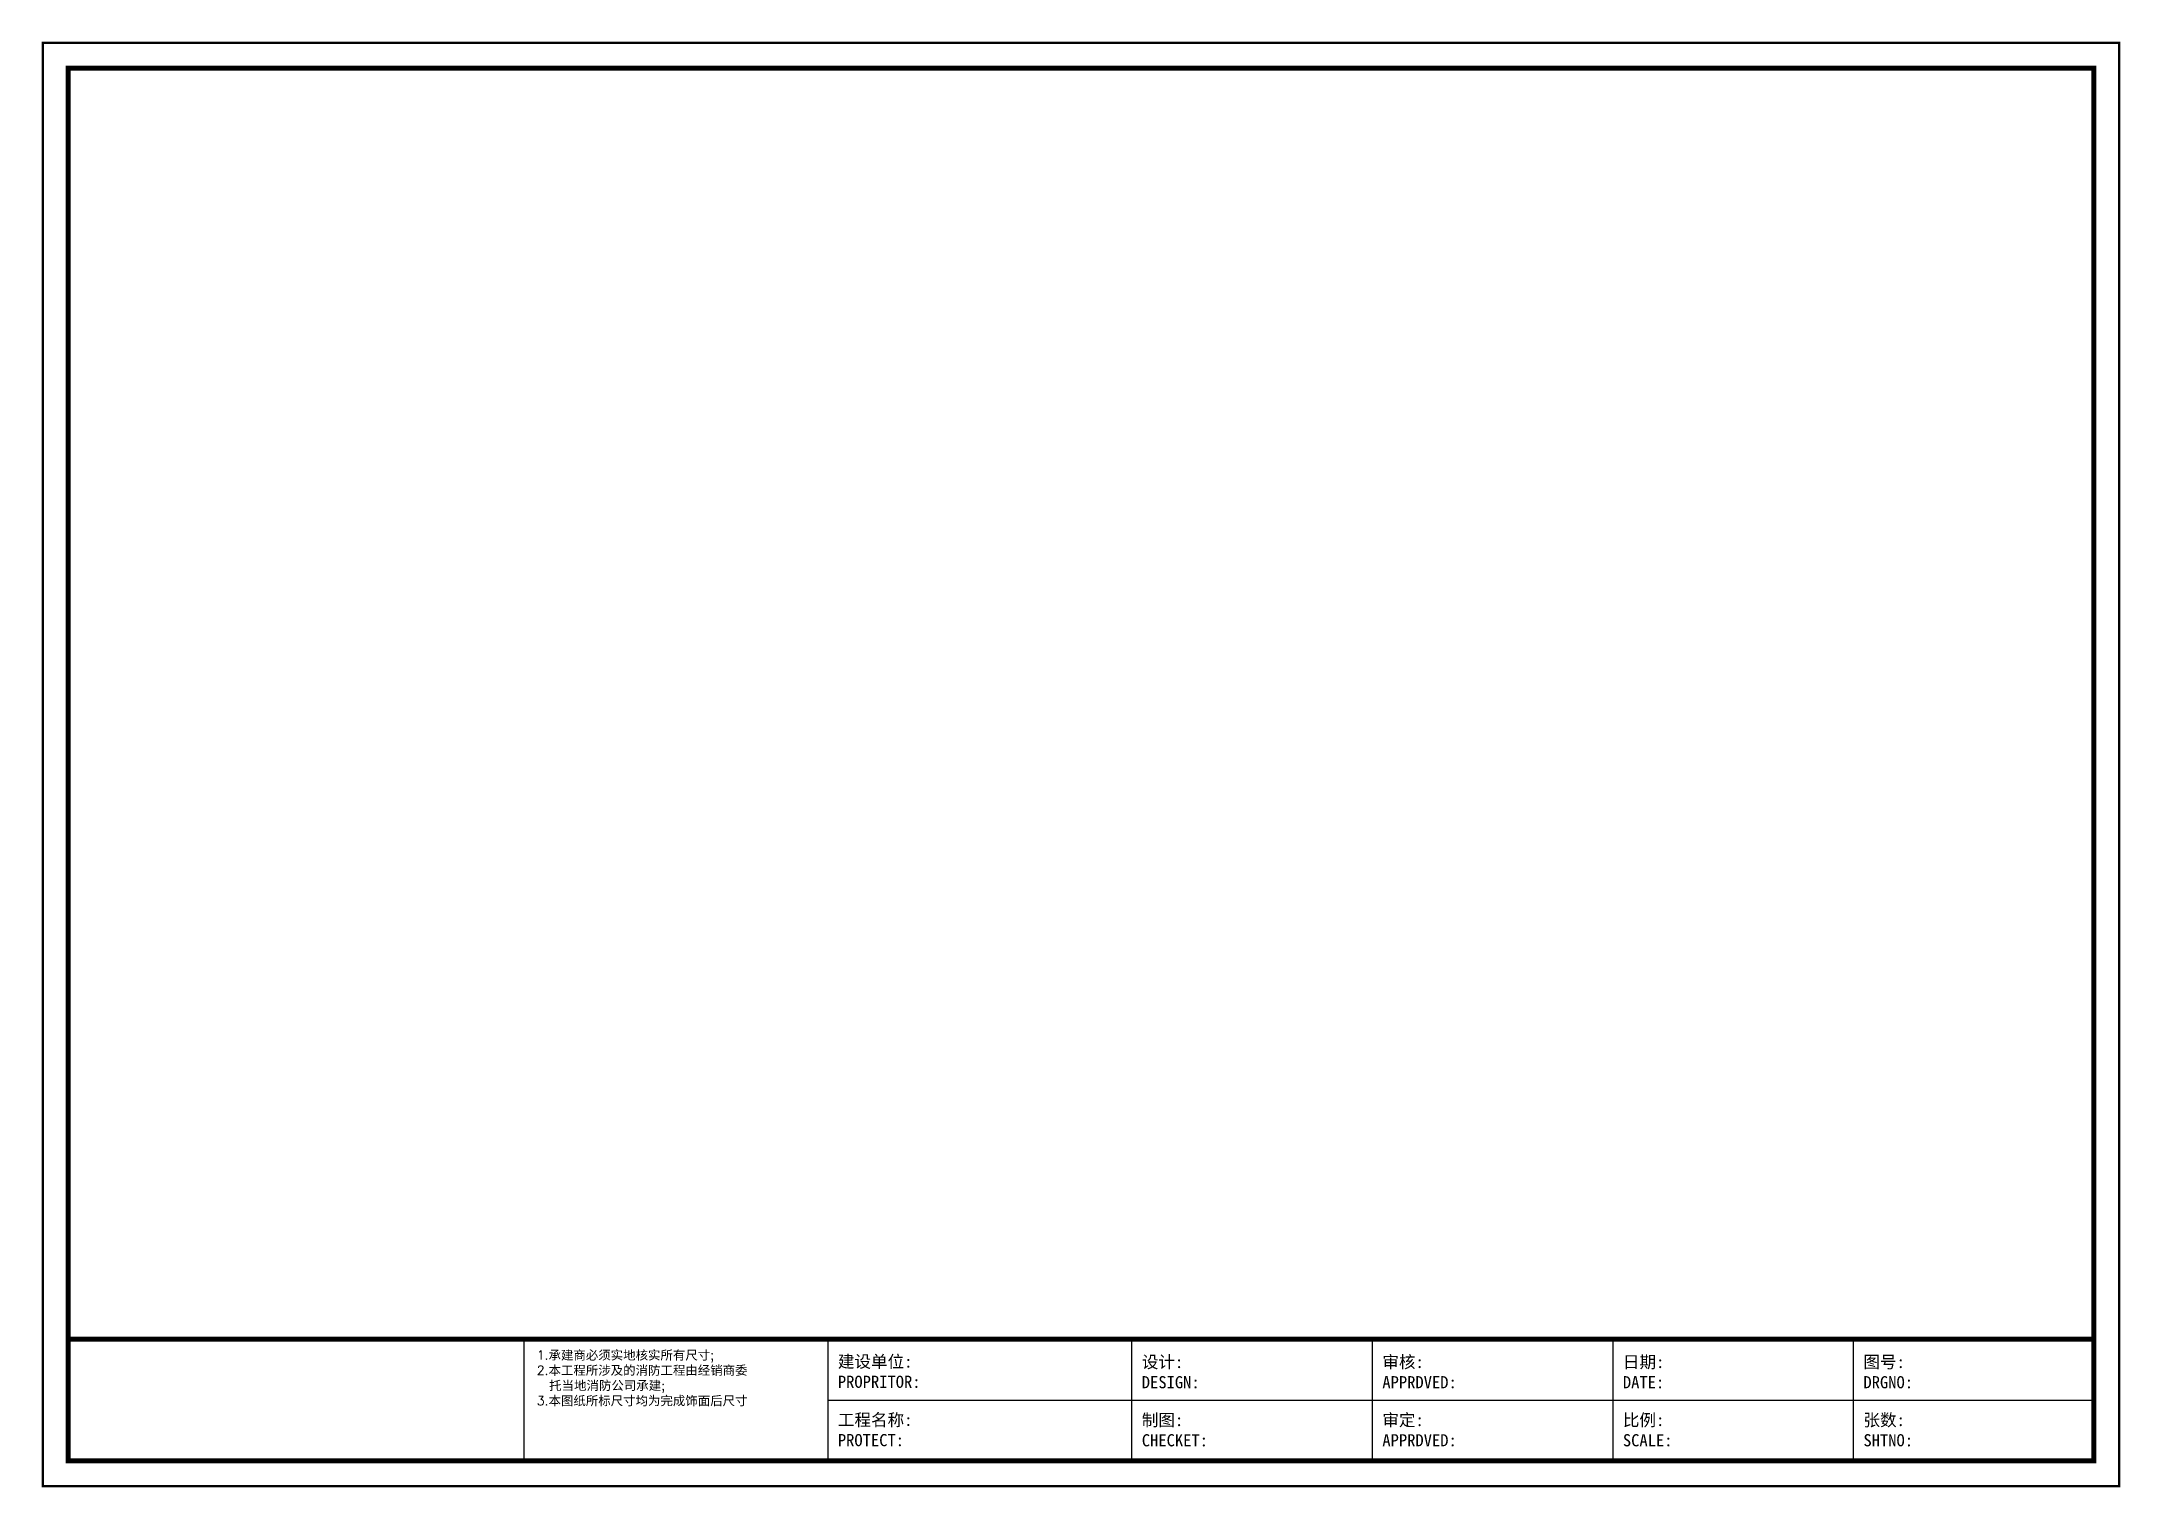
# Model space of a CAD drawing. Extents: x -283 to 283, y -386 to 7.
import ezdxf

# ---------------------------------------------------------------- set-up
doc = ezdxf.new("R2010")
doc.units = 0
doc.header["$MEASUREMENT"] = 0
doc.styles.get("Standard").update_dxf_attribs({"font": 'simplex.shx'})

# ---------------------------------------------------------------- blocks, each defined once
blk = doc.blocks.new('图框658')
at = {"color": 0}
for p, q in [((-3849, -8782), (-3849, -9622)), ((-1749, -8782), (-1749, -9622)), ((350, -8782), (350, -9622)), ((2012, -8782), (2012, -9622)), ((3674, -8782), (3674, -9622)), ((5336, -8782), (5336, -9622)), ((-1749, -9202), (6998, -9202))]:
    blk.add_line(p, q, dxfattribs=at)
for points, const_width in [([(-7173, 175), (-7173, -9797), (7173, -9797), (7173, 175)], 17.5), ([(-6998, 0), (-6998, -9622), (6998, -9622), (6998, 0)], 35)]:
    blk.add_lwpolyline(points, close=True, dxfattribs=dict(at, const_width=const_width))
at = {"color": 0, "const_width": 35}
blk.add_lwpolyline([(-6998, -8782), (6998, -8782)], dxfattribs=at)
at = {"insert": (-3760, -8860), "char_height": 63, "width": 2000, "attachment_point": 1}
blk.add_mtext('1.{\\fSimSun|b0|i0|c134|p2;承建商必须实地核实所有尺寸};^J2.{\\fSimSun|b0|i0|c134|p2;本工程所涉及的消防工程由经销商委^J  托当地消防公司承建};^J3.{\\fSimSun|b0|i0|c134|p2;本图纸所标尺寸均为完成饰面后尺寸}', dxfattribs=at)
at = {"color": 0, "char_height": 84, "width": 3278.69, "attachment_point": 1}
for s, insert in [('\\fsimsun|b0|i0|c134|p2;\\H1x;建设单位:\\PPROPRITOR:', (-1680, -8894)), ('\\fsimsun|b0|i0|c134|p2;设计:  \\PDESIGN:', (420, -8897)), ('{\\fSimSun|b0|i0|c134|p2;审核:\\PAPPRDVED:}', (2082, -8897)), ('\\fsimsun|b0|i0|c134|p2;日期: \\PDATE:', (3744, -8897)), ('\\fsimsun|b0|i0|c134|p2;图号:  \\PDRGNO:', (5406, -8897)), ('\\fsimsun|b0|i0|c134|p2;工程名称:\\PPROTECT:', (-1680, -9297)), ('\\fsimsun|b0|i0|c134|p2;制图:  \\PCHECKET:', (420, -9298)), ('{\\fSimSun|b0|i0|c134|p2;审定:\\PAPPRDVED:}', (2082, -9298)), ('{\\fSimSun|b0|i0|c134|p2;比例:\\PSCALE:}', (3744, -9298)), ('{\\fSimSun|b0|i0|c134|p2;张数:\\PSHTNO:}', (5406, -9298))]:
    blk.add_mtext(s, dxfattribs=dict(at, insert=insert))
blk = doc.blocks.new('单图框')
at = {"color": 7, "xscale": 0.03937007874016, "yscale": 0.03937007874016, "zscale": 0.03937007874016}
blk.add_blockref('图框658', (0, 0), dxfattribs=at)

msp = doc.modelspace()

# ---------------------------------------------------------------- block references
msp.add_blockref('单图框', (0, 0))

doc.saveas('drawing.dxf')
